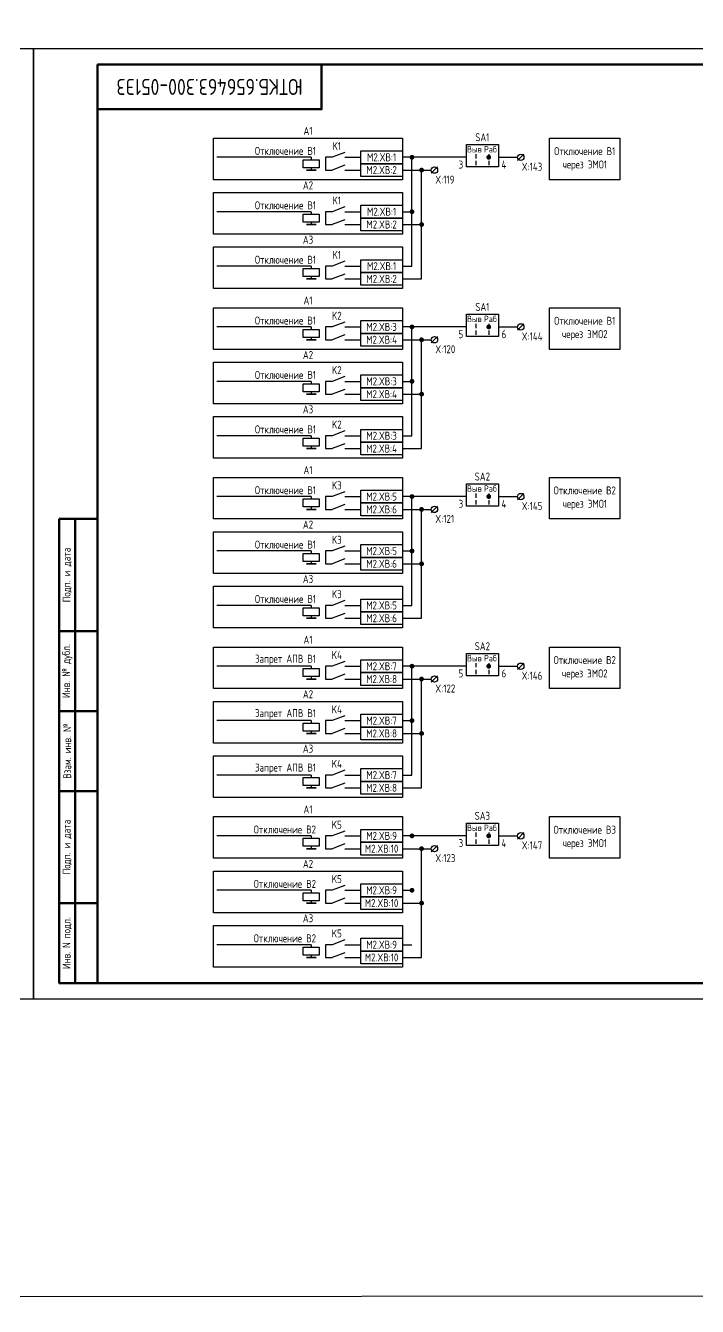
# Model space of a CAD drawing. Header units: millimetres. Extents: x -1043 to 5194, y -96 to 618.
# Drawn here: x 2097.5 to 2307.5, y -96 to 304.1 of the extents above; entities that cross this region are included whole.
import ezdxf

# ---------------------------------------------------------------- set-up
doc = ezdxf.new("R2010")
doc.units = ezdxf.units.MM
doc.styles.add('Gost_type_A', font='GOST_A.TTF')

# ---------------------------------------------------------------- blocks, each defined once
blk = doc.blocks.new('Формат_А3')
blk.add_lwpolyline([(-420, 297), (0, 297), (0, 0), (-420, 0)], close=True)
at = {"lineweight": 50}
blk.add_lwpolyline([(-400, 292), (-5, 292), (-5, 5), (-400, 5)], close=True, dxfattribs=at)
blk = doc.blocks.new('Штамп угловой верхний')
at = {"lineweight": 50}
blk.add_lwpolyline([(0, 0), (70, 0), (70, -14), (0, -14)], close=True, dxfattribs=at)
blk = doc.blocks.new('Штамп левый нижний')
at = {"lineweight": 50}
for points in [[(-12, 145), (-7, 145), (-7, 110), (-12, 110)], [(-7, 145), (0, 145), (0, 110), (-7, 110)], [(-12, 110), (-7, 110), (-7, 85), (-12, 85)], [(-7, 110), (0, 110), (0, 85), (-7, 85)], [(-12, 85), (-7, 85), (-7, 60), (-12, 60)], [(-7, 85), (0, 85), (0, 60), (-7, 60)], [(-12, 60), (-7, 60), (-7, 25), (-12, 25)], [(-7, 60), (0, 60), (0, 25), (-7, 25)], [(-12, 25), (-7, 25), (-7, 0), (-12, 0)], [(-7, 25), (0, 25), (0, 0), (-7, 0)]]:
    blk.add_lwpolyline(points, close=True, dxfattribs=at)
at = {"char_height": 2.5, "attachment_point": 5, "rotation": 90, "style": 'Gost_type_A'}
for s, insert, width in [('Подп. и дата', (-9.5, 127.5), 35), ('Инв. № дубл.', (-9.5, 97.5), 25), ('Взам. инв. №', (-9.5, 72.5), 25), ('Подп. и дата', (-9.5, 42.5), 35), ('Инв. N подл.', (-9.5, 12.5), 25)]:
    blk.add_mtext(s, dxfattribs=dict(at, insert=insert, width=width))
blk = doc.blocks.new('POINT')
at = {"const_width": 0.75}
blk.add_lwpolyline([(-0.375, 0, 1), (0.375, 0, 1)], format="xyb", close=True, dxfattribs=at)
blk = doc.blocks.new('Переключатель_положение')
for p, q in [((2, 1), (2, -0.34)), ((2, -1.14), (2, -2.49))]:
    blk.add_line(p, q)

msp = doc.modelspace()

# ---------------------------------------------------------------- linework, layer by layer
at = {"ltscale": 4.32}
for p, q in [((2197.28, 264.5), (2193.28, 263)), ((2197.28, 260.5), (2193.28, 259)), ((2197.28, 247.5), (2193.28, 246)), ((2197.28, 243.5), (2193.28, 242)), ((2197.28, 230.5), (2193.28, 229)), ((2197.28, 226.5), (2193.28, 225)), ((2197.28, 211.5), (2193.28, 210)), ((2197.28, 207.5), (2193.28, 206)), ((2197.28, 194.5), (2193.28, 193)), ((2197.28, 190.5), (2193.28, 189)), ((2197.28, 177.5), (2193.28, 176)), ((2197.28, 173.5), (2193.28, 172)), ((2197.28, 158.5), (2193.28, 157)), ((2197.28, 154.5), (2193.28, 153)), ((2197.28, 141.5), (2193.28, 140)), ((2197.28, 137.5), (2193.28, 136)), ((2197.28, 124.5), (2193.28, 123)), ((2197.28, 120.5), (2193.28, 119)), ((2197.28, 105.5), (2193.28, 104)), ((2197.28, 101.5), (2193.28, 100)), ((2197.28, 88.5), (2193.28, 87)), ((2197.28, 84.5), (2193.28, 83)), ((2197.28, 71.5), (2193.28, 70)), ((2197.28, 67.5), (2193.28, 66)), ((2197.28, 52.5), (2193.28, 51)), ((2197.28, 48.5), (2193.28, 47)), ((2197.28, 35.5), (2193.28, 34)), ((2197.28, 31.5), (2193.28, 30)), ((2197.28, 18.5), (2193.28, 17)), ((2197.28, 14.5), (2193.28, 13))]:
    msp.add_line(p, q, dxfattribs=at)
for p, q in [((2186.78, 263), (2157.28, 263)), ((2186.78, 263), (2186.78, 262.25)), ((2235.28, 263), (2215.28, 263)), ((2218.28, 229), (2218.28, 263)), ((2253.29, 264), (2251.29, 262)), ((2186.78, 259.75), (2186.78, 259)), ((2215.28, 259), (2224.28, 259)), ((2221.28, 225), (2221.28, 259)), ((2226.29, 260), (2224.29, 258)), ((2186.78, 246), (2157.28, 246)), ((2186.78, 246), (2186.78, 245.25)), ((2215.28, 246), (2218.28, 246)), ((2186.78, 242.75), (2186.78, 242)), ((2215.28, 242), (2221.28, 242)), ((2186.78, 229), (2157.28, 229)), ((2186.78, 229), (2186.78, 228.25)), ((2215.28, 229), (2218.28, 229)), ((2186.78, 225.75), (2186.78, 225)), ((2215.28, 225), (2221.28, 225)), ((2186.78, 210), (2157.28, 210)), ((2186.78, 210), (2186.78, 209.25)), ((2235.28, 210), (2215.28, 210)), ((2218.28, 176), (2218.28, 210)), ((2253.29, 211), (2251.29, 209)), ((2186.78, 206.75), (2186.78, 206)), ((2215.28, 206), (2224.28, 206)), ((2221.28, 172), (2221.28, 206)), ((2226.29, 207), (2224.29, 205)), ((2186.78, 193), (2157.28, 193)), ((2186.78, 193), (2186.78, 192.25)), ((2215.28, 193), (2218.28, 193)), ((2186.78, 189.75), (2186.78, 189)), ((2215.28, 189), (2221.28, 189)), ((2186.78, 176), (2157.28, 176)), ((2186.78, 176), (2186.78, 175.25)), ((2186.78, 172.75), (2186.78, 172)), ((2215.28, 176), (2218.28, 176)), ((2215.28, 172), (2221.28, 172)), ((2186.78, 157), (2157.28, 157)), ((2186.78, 157), (2186.78, 156.25)), ((2235.28, 157), (2215.28, 157)), ((2218.28, 123), (2218.28, 157)), ((2253.29, 158), (2251.29, 156)), ((2186.78, 153.75), (2186.78, 153)), ((2215.28, 153), (2224.28, 153)), ((2221.28, 119), (2221.28, 153)), ((2226.29, 154), (2224.29, 152)), ((2186.78, 140), (2157.28, 140)), ((2186.78, 140), (2186.78, 139.25)), ((2186.78, 136.75), (2186.78, 136)), ((2215.28, 140), (2218.28, 140)), ((2215.28, 136), (2221.28, 136)), ((2186.78, 123), (2157.28, 123)), ((2186.78, 123), (2186.78, 122.25)), ((2215.28, 123), (2218.28, 123)), ((2186.78, 119.75), (2186.78, 119)), ((2215.28, 119), (2221.28, 119)), ((2253.29, 105), (2251.29, 103)), ((2186.78, 104), (2157.28, 104)), ((2186.78, 104), (2186.78, 103.25)), ((2186.78, 100.75), (2186.78, 100)), ((2235.28, 104), (2215.28, 104)), ((2218.28, 70), (2218.28, 104)), ((2226.29, 101), (2224.29, 99)), ((2215.28, 100), (2224.28, 100)), ((2221.28, 66), (2221.28, 100)), ((2186.78, 87), (2157.28, 87)), ((2186.78, 87), (2186.78, 86.25)), ((2215.28, 87), (2218.28, 87)), ((2186.78, 83.75), (2186.78, 83)), ((2215.28, 83), (2221.28, 83)), ((2186.78, 70), (2157.28, 70)), ((2186.78, 70), (2186.78, 69.25)), ((2215.28, 70), (2218.28, 70)), ((2186.78, 66.75), (2186.78, 66)), ((2215.28, 66), (2221.28, 66)), ((2186.78, 51), (2157.28, 51)), ((2186.78, 51), (2186.78, 50.25)), ((2235.28, 51), (2215.28, 51)), ((2253.29, 52), (2251.29, 50)), ((2186.78, 47.75), (2186.78, 47)), ((2215.28, 47), (2224.28, 47)), ((2221.28, 13), (2221.28, 47)), ((2226.29, 48), (2224.29, 46)), ((2186.78, 34), (2157.28, 34)), ((2186.78, 34), (2186.78, 33.25)), ((2215.28, 34), (2218.28, 34)), ((2186.78, 30.75), (2186.78, 30)), ((2215.28, 30), (2221.28, 30)), ((2186.78, 17), (2157.28, 17)), ((2186.78, 17), (2186.78, 16.25)), ((2215.28, 17), (2218.28, 17)), ((2186.78, 13.75), (2186.78, 13)), ((2215.28, 13), (2221.28, 13))]:
    msp.add_line(p, q)
at = {"ltscale": 1.08}
for p, q in [((2193.28, 263), (2191.28, 263)), ((2191.28, 263), (2191.28, 259)), ((2197.28, 263), (2202.28, 263)), ((2191.28, 259), (2193.28, 259)), ((2197.28, 259), (2202.28, 259)), ((2193.28, 246), (2191.28, 246)), ((2191.28, 246), (2191.28, 242)), ((2197.28, 246), (2202.28, 246)), ((2191.28, 242), (2193.28, 242)), ((2197.28, 242), (2202.28, 242)), ((2193.28, 229), (2191.28, 229)), ((2191.28, 229), (2191.28, 225)), ((2197.28, 229), (2202.28, 229)), ((2191.28, 225), (2193.28, 225)), ((2197.28, 225), (2202.28, 225)), ((2193.28, 210), (2191.28, 210)), ((2191.28, 210), (2191.28, 206)), ((2197.28, 210), (2202.28, 210)), ((2191.28, 206), (2193.28, 206)), ((2197.28, 206), (2202.28, 206)), ((2193.28, 193), (2191.28, 193)), ((2191.28, 193), (2191.28, 189)), ((2197.28, 193), (2202.28, 193)), ((2191.28, 189), (2193.28, 189)), ((2197.28, 189), (2202.28, 189)), ((2193.28, 176), (2191.28, 176)), ((2191.28, 176), (2191.28, 172)), ((2197.28, 176), (2202.28, 176)), ((2191.28, 172), (2193.28, 172)), ((2197.28, 172), (2202.28, 172)), ((2193.28, 157), (2191.28, 157)), ((2191.28, 157), (2191.28, 153)), ((2197.28, 157), (2202.28, 157)), ((2191.28, 153), (2193.28, 153)), ((2197.28, 153), (2202.28, 153)), ((2193.28, 140), (2191.28, 140)), ((2191.28, 140), (2191.28, 136)), ((2197.28, 140), (2202.28, 140)), ((2191.28, 136), (2193.28, 136)), ((2197.28, 136), (2202.28, 136)), ((2193.28, 123), (2191.28, 123)), ((2191.28, 123), (2191.28, 119)), ((2197.28, 123), (2202.28, 123)), ((2191.28, 119), (2193.28, 119)), ((2197.28, 119), (2202.28, 119)), ((2193.28, 104), (2191.28, 104)), ((2191.28, 104), (2191.28, 100)), ((2197.28, 104), (2202.28, 104)), ((2191.28, 100), (2193.28, 100)), ((2197.28, 100), (2202.28, 100)), ((2193.28, 87), (2191.28, 87)), ((2191.28, 87), (2191.28, 83)), ((2197.28, 87), (2202.28, 87)), ((2191.28, 83), (2193.28, 83)), ((2197.28, 83), (2202.28, 83)), ((2193.28, 70), (2191.28, 70)), ((2191.28, 70), (2191.28, 66)), ((2197.28, 70), (2202.28, 70)), ((2191.28, 66), (2193.28, 66)), ((2197.28, 66), (2202.28, 66)), ((2193.28, 51), (2191.28, 51)), ((2191.28, 51), (2191.28, 47)), ((2197.28, 51), (2202.28, 51)), ((2191.28, 47), (2193.28, 47)), ((2197.28, 47), (2202.28, 47)), ((2193.28, 34), (2191.28, 34)), ((2191.28, 34), (2191.28, 30)), ((2197.28, 34), (2202.28, 34)), ((2191.28, 30), (2193.28, 30)), ((2197.28, 30), (2202.28, 30)), ((2193.28, 17), (2191.28, 17)), ((2191.28, 17), (2191.28, 13)), ((2197.28, 17), (2202.28, 17)), ((2191.28, 13), (2193.28, 13)), ((2197.28, 13), (2202.28, 13))]:
    msp.add_line(p, q, dxfattribs=at)
at = {"ltscale": 4}
for p, q in [((2245.28, 263), (2251.28, 263)), ((2245.28, 210), (2251.29, 210)), ((2245.28, 157), (2251.29, 157)), ((2245.28, 104), (2251.29, 104)), ((2245.28, 51), (2251.29, 51))]:
    msp.add_line(p, q, dxfattribs=at)
for points in [[(-1042.57, 612), (5193.89, 618), (5193.89, -90), (-1042.57, -96)], [(2156.28, 269), (2215.28, 269), (2215.28, 256), (2156.28, 256)], [(2261.29, 269), (2283.28, 269), (2283.28, 256), (2261.29, 256)], [(2202.28, 265), (2215.28, 265), (2215.28, 261), (2202.28, 261)], [(2235.28, 267), (2245.28, 267), (2245.28, 260), (2235.28, 260)], [(2189.28, 262.25), (2189.28, 259.75), (2184.28, 259.75), (2184.28, 262.25)], [(2202.28, 261), (2215.28, 261), (2215.28, 257), (2202.28, 257)], [(2188.28, 259), (2185.28, 259)], [(2156.28, 252), (2215.28, 252), (2215.28, 239), (2156.28, 239)], [(2189.28, 245.25), (2189.28, 242.75), (2184.28, 242.75), (2184.28, 245.25)], [(2202.28, 248), (2215.28, 248), (2215.28, 244), (2202.28, 244)], [(2188.28, 242), (2185.28, 242)], [(2202.28, 244), (2215.28, 244), (2215.28, 240), (2202.28, 240)], [(2156.28, 235), (2215.28, 235), (2215.28, 222), (2156.28, 222)], [(2189.28, 228.25), (2189.28, 225.75), (2184.28, 225.75), (2184.28, 228.25)], [(2202.28, 231), (2215.28, 231), (2215.28, 227), (2202.28, 227)], [(2188.28, 225), (2185.28, 225)], [(2202.28, 227), (2215.28, 227), (2215.28, 223), (2202.28, 223)], [(2156.28, 216), (2215.28, 216), (2215.28, 203), (2156.28, 203)], [(2235.28, 214), (2245.28, 214), (2245.28, 207), (2235.28, 207)], [(2261.29, 216), (2283.28, 216), (2283.28, 203), (2261.29, 203)], [(2189.28, 209.25), (2189.28, 206.75), (2184.28, 206.75), (2184.28, 209.25)], [(2202.28, 212), (2215.28, 212), (2215.28, 208), (2202.28, 208)], [(2188.28, 206), (2185.28, 206)], [(2202.28, 208), (2215.28, 208), (2215.28, 204), (2202.28, 204)], [(2156.28, 199), (2215.28, 199), (2215.28, 186), (2156.28, 186)], [(2189.28, 192.25), (2189.28, 189.75), (2184.28, 189.75), (2184.28, 192.25)], [(2202.28, 195), (2215.28, 195), (2215.28, 191), (2202.28, 191)], [(2188.28, 189), (2185.28, 189)], [(2202.28, 191), (2215.28, 191), (2215.28, 187), (2202.28, 187)], [(2156.28, 182), (2215.28, 182), (2215.28, 169), (2156.28, 169)], [(2202.28, 178), (2215.28, 178), (2215.28, 174), (2202.28, 174)], [(2189.28, 175.25), (2189.28, 172.75), (2184.28, 172.75), (2184.28, 175.25)], [(2202.28, 174), (2215.28, 174), (2215.28, 170), (2202.28, 170)], [(2188.28, 172), (2185.28, 172)], [(2156.28, 163), (2215.28, 163), (2215.28, 150), (2156.28, 150)], [(2235.28, 161), (2245.28, 161), (2245.28, 154), (2235.28, 154)], [(2261.29, 163), (2283.28, 163), (2283.28, 150), (2261.29, 150)], [(2189.28, 156.25), (2189.28, 153.75), (2184.28, 153.75), (2184.28, 156.25)], [(2202.28, 159), (2215.28, 159), (2215.28, 155), (2202.28, 155)], [(2188.28, 153), (2185.28, 153)], [(2202.28, 155), (2215.28, 155), (2215.28, 151), (2202.28, 151)], [(2156.28, 146), (2215.28, 146), (2215.28, 133), (2156.28, 133)], [(2202.28, 142), (2215.28, 142), (2215.28, 138), (2202.28, 138)], [(2189.28, 139.25), (2189.28, 136.75), (2184.28, 136.75), (2184.28, 139.25)], [(2202.28, 138), (2215.28, 138), (2215.28, 134), (2202.28, 134)], [(2188.28, 136), (2185.28, 136)], [(2156.28, 129), (2215.28, 129), (2215.28, 116), (2156.28, 116)], [(2202.28, 125), (2215.28, 125), (2215.28, 121), (2202.28, 121)], [(2189.28, 122.25), (2189.28, 119.75), (2184.28, 119.75), (2184.28, 122.25)], [(2202.28, 121), (2215.28, 121), (2215.28, 117), (2202.28, 117)], [(2188.28, 119), (2185.28, 119)], [(2156.28, 110), (2215.28, 110), (2215.28, 97), (2156.28, 97)], [(2261.29, 110), (2283.28, 110), (2283.28, 97), (2261.29, 97)], [(2202.28, 106), (2215.28, 106), (2215.28, 102), (2202.28, 102)], [(2235.28, 108), (2245.28, 108), (2245.28, 101), (2235.28, 101)], [(2189.28, 103.25), (2189.28, 100.75), (2184.28, 100.75), (2184.28, 103.25)], [(2202.28, 102), (2215.28, 102), (2215.28, 98), (2202.28, 98)], [(2188.28, 100), (2185.28, 100)], [(2156.28, 93), (2215.28, 93), (2215.28, 80), (2156.28, 80)], [(2202.28, 89), (2215.28, 89), (2215.28, 85), (2202.28, 85)], [(2189.28, 86.25), (2189.28, 83.75), (2184.28, 83.75), (2184.28, 86.25)], [(2202.28, 85), (2215.28, 85), (2215.28, 81), (2202.28, 81)], [(2188.28, 83), (2185.28, 83)], [(2156.28, 76), (2215.28, 76), (2215.28, 63), (2156.28, 63)], [(2189.28, 69.25), (2189.28, 66.75), (2184.28, 66.75), (2184.28, 69.25)], [(2202.28, 72), (2215.28, 72), (2215.28, 68), (2202.28, 68)], [(2188.28, 66), (2185.28, 66)], [(2202.28, 68), (2215.28, 68), (2215.28, 64), (2202.28, 64)], [(2156.28, 57), (2215.28, 57), (2215.28, 44), (2156.28, 44)], [(2261.29, 57), (2283.28, 57), (2283.28, 44), (2261.29, 44)], [(2202.28, 53), (2215.28, 53), (2215.28, 49), (2202.28, 49)], [(2235.28, 55), (2245.28, 55), (2245.28, 48), (2235.28, 48)], [(2189.28, 50.25), (2189.28, 47.75), (2184.28, 47.75), (2184.28, 50.25)], [(2202.28, 49), (2215.28, 49), (2215.28, 45), (2202.28, 45)], [(2188.28, 47), (2185.28, 47)], [(2156.28, 40), (2215.28, 40), (2215.28, 27), (2156.28, 27)], [(2189.28, 33.25), (2189.28, 30.75), (2184.28, 30.75), (2184.28, 33.25)], [(2202.28, 36), (2215.28, 36), (2215.28, 32), (2202.28, 32)], [(2188.28, 30), (2185.28, 30)], [(2202.28, 32), (2215.28, 32), (2215.28, 28), (2202.28, 28)], [(2156.28, 23), (2215.28, 23), (2215.28, 10), (2156.28, 10)], [(2189.28, 16.25), (2189.28, 13.75), (2184.28, 13.75), (2184.28, 16.25)], [(2202.28, 19), (2215.28, 19), (2215.28, 15), (2202.28, 15)], [(2188.28, 13), (2185.28, 13)], [(2202.28, 15), (2215.28, 15), (2215.28, 11), (2202.28, 11)]]:
    msp.add_lwpolyline(points, close=True)
for centre in [(2252.29, 263), (2225.29, 259), (2252.29, 210), (2225.29, 206), (2252.29, 157), (2225.29, 153), (2252.29, 104), (2225.29, 100), (2252.29, 51), (2225.29, 47)]:
    msp.add_circle(centre, 1)

# ---------------------------------------------------------------- block references
for name, p in [('Формат_А3', (2100, 0)), ('Формат_А3', (2520, 0)), ('Штамп угловой верхний', (2120, 292)), ('POINT', (2218.28, 263)), ('Переключатель_положение', (2236.28, 263)), ('POINT', (2242.28, 263)), ('Переключатель_положение', (2240.28, 263)), ('POINT', (2221.28, 259)), ('POINT', (2218.28, 246)), ('POINT', (2221.28, 242)), ('POINT', (2218.28, 210)), ('Переключатель_положение', (2236.28, 210)), ('POINT', (2242.28, 210)), ('Переключатель_положение', (2240.28, 210)), ('POINT', (2221.28, 206)), ('POINT', (2218.28, 193)), ('POINT', (2221.28, 189)), ('POINT', (2218.28, 157)), ('Переключатель_положение', (2236.28, 157)), ('POINT', (2242.28, 157)), ('Переключатель_положение', (2240.28, 157)), ('POINT', (2221.28, 153)), ('Штамп левый нижний', (2120, 5)), ('POINT', (2218.28, 140)), ('POINT', (2221.28, 136)), ('POINT', (2218.28, 104)), ('Переключатель_положение', (2236.28, 104)), ('POINT', (2242.28, 104)), ('Переключатель_положение', (2240.28, 104)), ('POINT', (2221.28, 100)), ('POINT', (2218.28, 87)), ('POINT', (2221.28, 83)), ('POINT', (2218.28, 51)), ('Переключатель_положение', (2236.28, 51)), ('POINT', (2242.28, 51)), ('Переключатель_положение', (2240.28, 51)), ('POINT', (2221.28, 47)), ('POINT', (2218.28, 34)), ('POINT', (2221.28, 30))]:
    msp.add_blockref(name, p)

# ---------------------------------------------------------------- texts
at = {"insert": (2155, 285), "char_height": 5, "width": 70, "attachment_point": 5, "rotation": 180, "style": 'Gost_type_A'}
msp.add_mtext('ЮТКБ.656463.300-051Э3', dxfattribs=at)
at = {"char_height": 2.5, "line_spacing_factor": 0.9, "style": 'Gost_type_A'}
for s, insert, width, attachment_point in [('A1', (2185.78, 270), 59, 8), ('X:143', (2252.58, 261.29), 8, 1), ('X:119', (2225.58, 257.29), 8, 1), ('A2', (2185.78, 253), 59, 8), ('A3', (2185.78, 236), 59, 8), ('A1', (2185.78, 217), 59, 8), ('X:144', (2252.58, 208.29), 8, 1), ('X:120', (2225.58, 204.29), 8, 1), ('A2', (2185.78, 200), 59, 8), ('A3', (2185.78, 183), 59, 8), ('A1', (2185.78, 164), 59, 8), ('X:145', (2252.58, 155.29), 8, 1), ('A2', (2185.78, 147), 59, 8), ('X:121', (2225.58, 151.29), 8, 1), ('A3', (2185.78, 130), 59, 8), ('A1', (2185.78, 111), 59, 8), ('X:146', (2252.58, 102.29), 8, 1), ('A2', (2185.78, 94), 59, 8), ('X:122', (2225.58, 98.29), 8, 1), ('A3', (2185.78, 77), 59, 8), ('A1', (2185.78, 58), 59, 8), ('X:147', (2252.58, 49.29), 8, 1), ('X:123', (2225.58, 45.29), 8, 1), ('A2', (2185.78, 41), 59, 8), ('A3', (2185.78, 24), 59, 8)]:
    msp.add_mtext(s, dxfattribs=dict(at, insert=insert, width=width, attachment_point=attachment_point))
at = {"style": 'Gost_type_A'}
for s, insert, char_height, width, attachment_point in [('SA1', (2240.28, 268), 2.5, 10, 8), ('Отключение В1', (2188.28, 265), 2.5, 31.0015, 6), ('K1', (2194.78, 266.5), 2.5, 5, 5), ('M2.XВ:1', (2208.78, 263), 2.5, 13, 5), ('Выв', (2237.78, 265.5), 2, 5, 5), ('Раб', (2242.78, 265.5), 2, 5, 5), ('Отключение В1\\Pчерез ЭМО1', (2272.29, 262.5), 2.5, 21.9988, 5), ('M2.XВ:2', (2208.78, 259), 2.5, 13, 5), ('3', (2234.28, 261.98), 2.5, 5, 3), ('4', (2246.28, 261.98), 2.5, 5, 1), ('Отключение В1', (2188.28, 248), 2.5, 31.0015, 6), ('K1', (2194.78, 249.5), 2.5, 5, 5), ('M2.XВ:1', (2208.78, 246), 2.5, 13, 5), ('M2.XВ:2', (2208.78, 242), 2.5, 13, 5), ('Отключение В1', (2188.28, 231), 2.5, 31.0015, 6), ('K1', (2194.78, 232.5), 2.5, 5, 5), ('M2.XВ:1', (2208.78, 229), 2.5, 13, 5), ('M2.XВ:2', (2208.78, 225), 2.5, 13, 5), ('SA1', (2240.28, 215), 2.5, 10, 8), ('Отключение В1', (2188.28, 212), 2.5, 31.0015, 6), ('K2', (2194.78, 213.5), 2.5, 5, 5), ('Выв', (2237.78, 212.5), 2, 5, 5), ('Раб', (2242.78, 212.5), 2, 5, 5), ('Отключение В1\\Pчерез ЭМО2', (2272.29, 209.5), 2.5, 21.9988, 5), ('M2.XВ:3', (2208.78, 210), 2.5, 13, 5), ('5', (2234.28, 208.98), 2.5, 5, 3), ('6', (2246.28, 208.98), 2.5, 5, 1), ('M2.XВ:4', (2208.78, 206), 2.5, 13, 5), ('Отключение В1', (2188.28, 195), 2.5, 31.0015, 6), ('K2', (2194.78, 196.5), 2.5, 5, 5), ('M2.XВ:3', (2208.78, 193), 2.5, 13, 5), ('M2.XВ:4', (2208.78, 189), 2.5, 13, 5), ('K2', (2194.78, 179.5), 2.5, 5, 5), ('Отключение В1', (2188.28, 178), 2.5, 31.0015, 6), ('M2.XВ:3', (2208.78, 176), 2.5, 13, 5), ('M2.XВ:4', (2208.78, 172), 2.5, 13, 5), ('SA2', (2240.28, 162), 2.5, 10, 8), ('Отключение В1', (2188.28, 159), 2.5, 31.0015, 6), ('K3', (2194.78, 160.5), 2.5, 5, 5), ('Выв', (2237.78, 159.5), 2, 5, 5), ('Раб', (2242.78, 159.5), 2, 5, 5), ('Отключение В2\\Pчерез ЭМО1', (2272.29, 156.5), 2.5, 21.9988, 5), ('M2.XВ:5', (2208.78, 157), 2.5, 13, 5), ('M2.XВ:6', (2208.78, 153), 2.5, 13, 5), ('3', (2234.28, 155.98), 2.5, 5, 3), ('4', (2246.28, 155.98), 2.5, 5, 1), ('K3', (2194.78, 143.5), 2.5, 5, 5), ('Отключение В1', (2188.28, 142), 2.5, 31.0015, 6), ('M2.XВ:5', (2208.78, 140), 2.5, 13, 5), ('M2.XВ:6', (2208.78, 136), 2.5, 13, 5), ('Отключение В1', (2188.28, 125), 2.5, 31.0015, 6), ('K3', (2194.78, 126.5), 2.5, 5, 5), ('M2.XВ:5', (2208.78, 123), 2.5, 13, 5), ('M2.XВ:6', (2208.78, 119), 2.5, 13, 5), ('K4', (2194.78, 107.5), 2.5, 5, 5), ('SA2', (2240.28, 109), 2.5, 10, 8), (' Запрет АПВ В1', (2188.28, 106), 2.5, 31.0015, 6), ('M2.XВ:7', (2208.78, 104), 2.5, 13, 5), ('Выв', (2237.78, 106.5), 2, 5, 5), ('Раб', (2242.78, 106.5), 2, 5, 5), ('Отключение В2\\Pчерез ЭМО2', (2272.29, 103.5), 2.5, 21.9988, 5), ('M2.XВ:8', (2208.78, 100), 2.5, 13, 5), ('5', (2234.28, 102.98), 2.5, 5, 3), ('6', (2246.28, 102.98), 2.5, 5, 1), (' Запрет АПВ В1', (2188.28, 89), 2.5, 31.0015, 6), ('K4', (2194.78, 90.5), 2.5, 5, 5), ('M2.XВ:7', (2208.78, 87), 2.5, 13, 5), ('M2.XВ:8', (2208.78, 83), 2.5, 13, 5), (' Запрет АПВ В1', (2188.28, 72), 2.5, 31.0015, 6), ('K4', (2194.78, 73.5), 2.5, 5, 5), ('M2.XВ:7', (2208.78, 70), 2.5, 13, 5), ('M2.XВ:8', (2208.78, 66), 2.5, 13, 5), ('SA3', (2240.28, 56), 2.5, 10, 8), ('Отключение В2', (2188.28, 53), 2.5, 31.0015, 6), ('K5', (2194.78, 54.5), 2.5, 5, 5), ('M2.XВ:9', (2208.78, 51), 2.5, 13, 5), ('Выв', (2237.78, 53.5), 2, 5, 5), ('Раб', (2242.78, 53.5), 2, 5, 5), ('Отключение В3\\Pчерез ЭМО1', (2272.29, 50.5), 2.5, 21.9989, 5), ('M2.XВ:10', (2208.78, 47), 2.5, 13, 5), ('3', (2234.28, 49.98), 2.5, 5, 3), ('4', (2246.28, 49.98), 2.5, 5, 1), ('Отключение В2', (2188.28, 36), 2.5, 31.0015, 6), ('K5', (2194.78, 37.5), 2.5, 5, 5), ('M2.XВ:9', (2208.78, 34), 2.5, 13, 5), ('M2.XВ:10', (2208.78, 30), 2.5, 13, 5), ('Отключение В2', (2188.28, 19), 2.5, 31.0015, 6), ('K5', (2194.78, 20.5), 2.5, 5, 5), ('M2.XВ:9', (2208.78, 17), 2.5, 13, 5), ('M2.XВ:10', (2208.78, 13), 2.5, 13, 5)]:
    msp.add_mtext(s, dxfattribs=dict(at, insert=insert, char_height=char_height, width=width, attachment_point=attachment_point))

doc.saveas('drawing.dxf')
